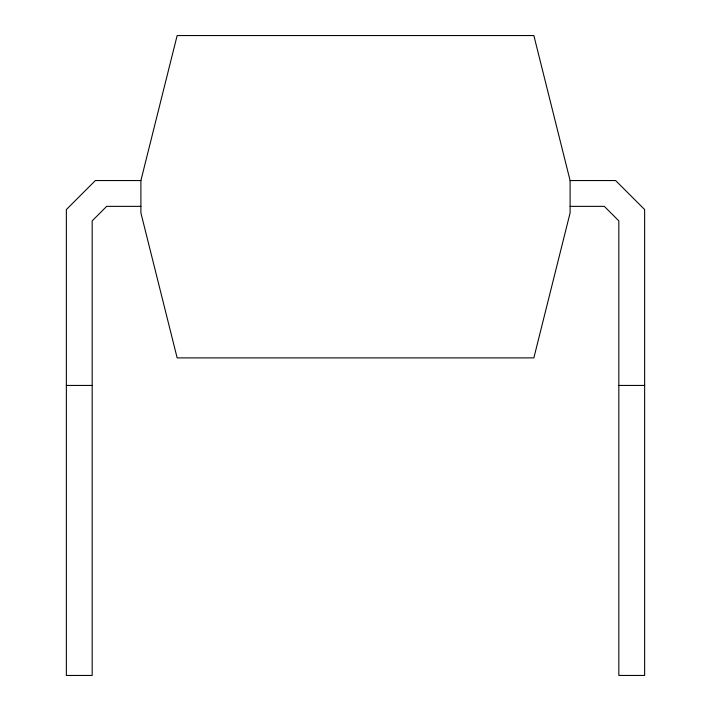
<?xml version="1.0" encoding="UTF-8"?>
<svg xmlns="http://www.w3.org/2000/svg" width="711" height="711" viewBox="0 0 711 711"><rect width="100%" height="100%" fill="white"/><g stroke="black" fill="none" stroke-linecap="round" stroke-linejoin="round"><path stroke-width="1.07" d="M140.894 180.55L177.146 35.55L533.854 35.55L570.106 180.55L570.106 212.891L533.854 357.891L177.146 357.891L140.894 212.891L140.894 180.55L95.363 180.55L66.363 209.558L66.363 675.45L92.172 675.45L92.172 220.863L106.677 206.368L140.894 206.368M570.106 180.55L615.637 180.55L644.637 209.558L644.637 675.45L618.828 675.45L618.828 220.863L604.323 206.368L570.106 206.368M66.363 385.442L92.172 385.442M618.828 385.442L644.637 385.442"/></g></svg>
